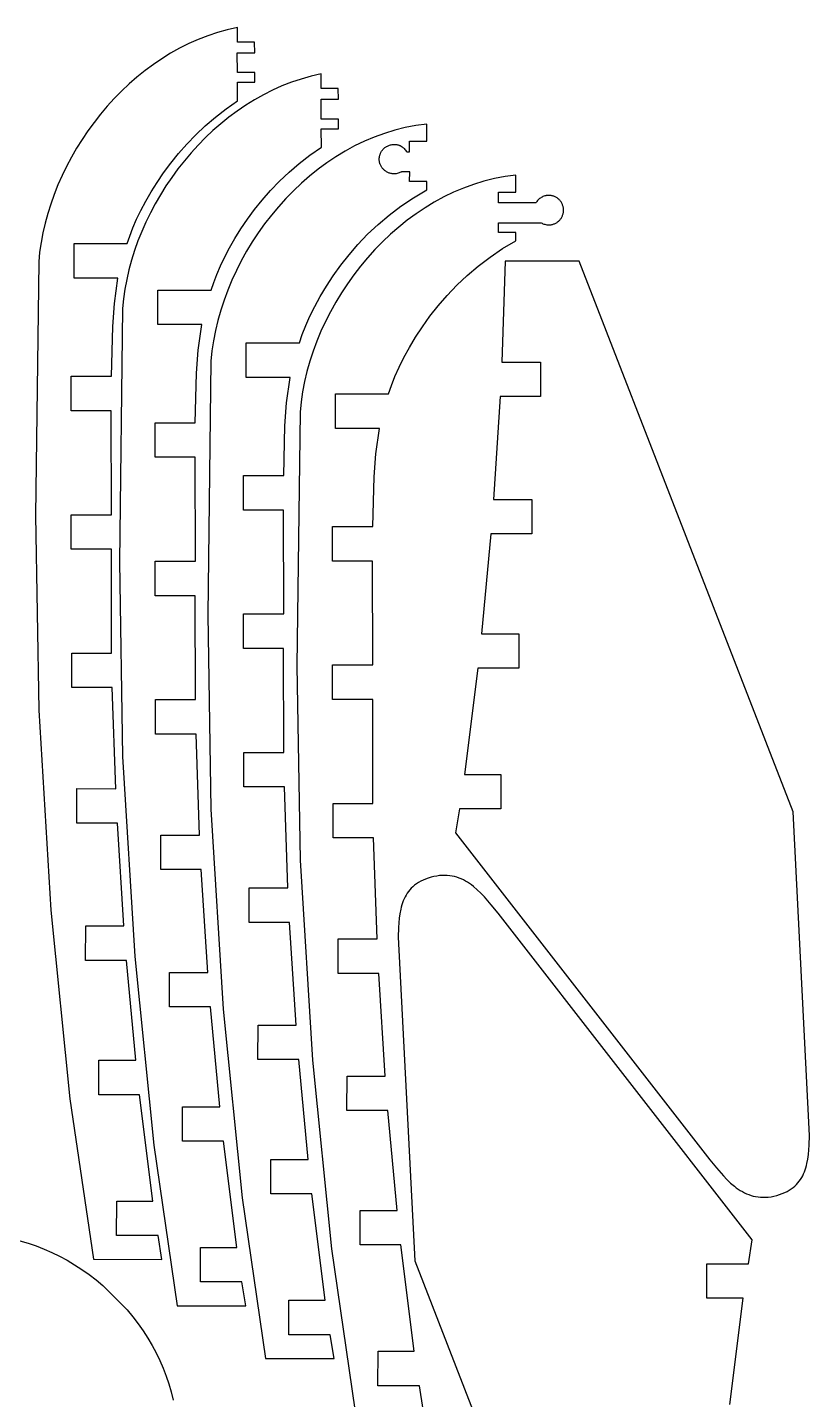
# Model space of a CAD drawing. Header units: inches. Extents: x 4.4 to 20.2, y -3 to 14.
# Drawn here: x 14.87 to 20.23, y 4.59 to 14 of the extents above; entities that cross this region are included whole.
import ezdxf

# ---------------------------------------------------------------- set-up
doc = ezdxf.new("R2010")
doc.units = ezdxf.units.IN
doc.header["$MEASUREMENT"] = 0
doc.layers.get('0').update_dxf_attribs({"color": 134})

msp = doc.modelspace()

# ---------------------------------------------------------------- linework, layer by layer
at = {"color": 33}
for points in [[(16.3061, 13.825), (16.4253, 13.8248), (16.4242, 13.8983), (16.3072, 13.8983), (16.3063, 13.9982), (16.2374, 13.9826), (16.1696, 13.9636), (16.1029, 13.9413), (16.0375, 13.9158), (15.9733, 13.8871), (15.9104, 13.8555), (15.8489, 13.8211), (15.7889, 13.7839), (15.7303, 13.7442), (15.6734, 13.7019), (15.6181, 13.6573), (15.5644, 13.6105), (15.5126, 13.5615), (15.4625, 13.5106), (15.4144, 13.4578), (15.3682, 13.4032), (15.324, 13.347), (15.2818, 13.2893), (15.2418, 13.2302), (15.204, 13.1698), (15.1685, 13.1083), (15.1352, 13.0458), (15.1044, 12.9823), (15.076, 12.9181), (15.05, 12.8532), (15.0267, 12.7878), (15.006, 12.7219), (14.988, 12.6558), (14.9727, 12.5895), (14.9602, 12.5231), (14.9506, 12.4569), (14.944, 12.3908), (14.9226, 10.6526), (14.9443, 9.3184), (15.0284, 7.9472), (15.1587, 6.654), (15.3194, 5.5537), (15.7888, 5.5524), (15.7627, 5.7166), (15.4779, 5.7166), (15.4788, 5.9529), (15.7277, 5.9529), (15.6358, 6.6812), (15.3559, 6.6812), (15.3559, 6.9174), (15.6104, 6.9174), (15.5471, 7.6025), (15.2653, 7.6025), (15.267, 7.8387), (15.5287, 7.8387), (15.4838, 8.5434), (15.2063, 8.5434), (15.2063, 8.7797), (15.4721, 8.7796), (15.4481, 9.4726), (15.1708, 9.4726), (15.1708, 9.7088), (15.4436, 9.7088), (15.4429, 10.4214), (15.1669, 10.4214), (15.1669, 10.6576), (15.444, 10.6576), (15.4418, 11.3702), (15.1669, 11.3702), (15.1669, 11.6064), (15.4434, 11.6064), (15.4517, 11.9477), (15.4633, 12.1053), (15.4878, 12.2797), (15.1866, 12.2797), (15.1866, 12.5159), (15.5516, 12.5159), (15.5692, 12.5684), (15.5906, 12.6241), (15.6158, 12.6827), (15.6449, 12.7437), (15.678, 12.8066), (15.7149, 12.8709), (15.7559, 12.9363), (15.8008, 13.0022), (15.8497, 13.0682), (15.9028, 13.1339), (15.9598, 13.1988), (16.0211, 13.2624), (16.0864, 13.3243), (16.1559, 13.384), (16.2297, 13.4411), (16.3076, 13.4952), (16.3072, 13.6227), (16.4253, 13.6227), (16.4256, 13.6886), (16.3072, 13.6887), (16.3061, 13.825)], [(16.8809, 13.5061), (17.0001, 13.5059), (16.9989, 13.5794), (16.882, 13.5794), (16.8811, 13.6793), (16.8122, 13.6637), (16.7444, 13.6447), (16.6777, 13.6224), (16.6122, 13.5969), (16.5481, 13.5682), (16.4852, 13.5366), (16.4237, 13.5022), (16.3637, 13.465), (16.3051, 13.4253), (16.2482, 13.383), (16.1929, 13.3384), (16.1392, 13.2916), (16.0874, 13.2426), (16.0373, 13.1917), (15.9892, 13.1389), (15.943, 13.0843), (15.8988, 13.0281), (15.8566, 12.9704), (15.8166, 12.9113), (15.7788, 12.8509), (15.7433, 12.7894), (15.71, 12.7269), (15.6792, 12.6634), (15.6507, 12.5992), (15.6248, 12.5343), (15.6015, 12.4689), (15.5808, 12.4031), (15.5627, 12.3369), (15.5475, 12.2706), (15.535, 12.2043), (15.5254, 12.138), (15.5188, 12.0719), (15.4974, 10.3337), (15.5191, 8.9995), (15.6032, 7.6283), (15.7336, 6.3351), (15.8942, 5.2348), (16.3636, 5.2335), (16.3375, 5.3977), (16.0527, 5.3977), (16.0536, 5.634), (16.3025, 5.634), (16.2106, 6.3623), (15.9307, 6.3623), (15.9307, 6.5985), (16.1852, 6.5985), (16.1219, 7.2836), (15.8401, 7.2836), (15.8419, 7.5198), (16.1035, 7.5198), (16.0586, 8.2245), (15.7811, 8.2245), (15.7811, 8.4607), (16.0469, 8.4607), (16.0229, 9.1537), (15.7457, 9.1537), (15.7457, 9.3899), (16.0184, 9.3899), (16.0177, 10.1025), (15.7417, 10.1025), (15.7417, 10.3387), (16.0188, 10.3387), (16.0166, 11.0513), (15.7417, 11.0513), (15.7417, 11.2875), (16.0182, 11.2875), (16.0265, 11.6288), (16.0381, 11.7864), (16.0626, 11.9607), (15.7614, 11.9607), (15.7614, 12.197), (16.1265, 12.197), (16.144, 12.2495), (16.1654, 12.3052), (16.1906, 12.3638), (16.2198, 12.4248), (16.2528, 12.4877), (16.2897, 12.552), (16.3307, 12.6174), (16.3756, 12.6833), (16.4246, 12.7493), (16.4776, 12.815), (16.5347, 12.8799), (16.5959, 12.9435), (16.6612, 13.0054), (16.7307, 13.0651), (16.8045, 13.1222), (16.8824, 13.1763), (16.882, 13.3038), (17.0001, 13.3038), (17.0005, 13.3697), (16.882, 13.3698), (16.8809, 13.5061)], [(17.4324, 13.0086), (17.4299, 13.0071), (17.4273, 13.0057), (17.4215, 13.003), (17.4152, 13.0006), (17.4085, 12.9984), (17.4016, 12.9967), (17.3945, 12.9953), (17.391, 12.9949), (17.3876, 12.9945), (17.3841, 12.9944), (17.3808, 12.9943), (17.3748, 12.9947), (17.369, 12.9953), (17.3633, 12.9962), (17.3579, 12.9973), (17.3525, 12.9987), (17.3474, 13.0003), (17.3424, 13.0022), (17.3376, 13.0043), (17.333, 13.0066), (17.3285, 13.0091), (17.3242, 13.0118), (17.3201, 13.0147), (17.3162, 13.0177), (17.3125, 13.0209), (17.3089, 13.0243), (17.3056, 13.0278), (17.3024, 13.0314), (17.2994, 13.0352), (17.2967, 13.0391), (17.2941, 13.0431), (17.2917, 13.0471), (17.2896, 13.0513), (17.2876, 13.0555), (17.2858, 13.0598), (17.2843, 13.0642), (17.283, 13.0686), (17.2819, 13.073), (17.281, 13.0774), (17.2803, 13.0819), (17.2798, 13.0864), (17.2796, 13.0909), (17.2796, 13.0953), (17.2797, 13.0993), (17.28, 13.1034), (17.2805, 13.1075), (17.2812, 13.1116), (17.282, 13.1158), (17.2831, 13.12), (17.2843, 13.1242), (17.2857, 13.1284), (17.2873, 13.1325), (17.289, 13.1367), (17.291, 13.1408), (17.2932, 13.1449), (17.2955, 13.1489), (17.2981, 13.1528), (17.3009, 13.1566), (17.3038, 13.1603), (17.307, 13.1639), (17.3104, 13.1674), (17.3139, 13.1708), (17.3177, 13.174), (17.3218, 13.177), (17.326, 13.1799), (17.3304, 13.1826), (17.3351, 13.1851), (17.34, 13.1874), (17.3451, 13.1894), (17.3504, 13.1913), (17.356, 13.1928), (17.3618, 13.1942), (17.3678, 13.1952), (17.3741, 13.196), (17.3806, 13.1965), (17.3874, 13.1963), (17.3941, 13.1957), (17.4006, 13.1947), (17.4038, 13.194), (17.407, 13.1933), (17.4101, 13.1924), (17.4131, 13.1915), (17.4161, 13.1904), (17.4191, 13.1892), (17.422, 13.188), (17.4249, 13.1866), (17.4277, 13.1851), (17.4305, 13.1835), (17.436, 13.1801), (17.4412, 13.1762), (17.4463, 13.1719), (17.4512, 13.1672), (17.456, 13.1621), (17.4605, 13.1566), (17.4649, 13.1507), (17.4691, 13.1444), (17.4872, 13.1447), (17.4872, 13.2181), (17.6053, 13.2181), (17.6052, 13.336), (17.531, 13.3259), (17.4578, 13.3118), (17.3859, 13.2937), (17.3151, 13.2719), (17.2456, 13.2465), (17.1776, 13.2177), (17.1109, 13.1855), (17.0458, 13.1501), (16.9822, 13.1116), (16.9203, 13.0702), (16.8602, 13.0261), (16.8018, 12.9794), (16.7454, 12.9301), (16.6908, 12.8785), (16.6383, 12.8247), (16.5879, 12.7689), (16.5397, 12.7111), (16.4937, 12.6516), (16.45, 12.5904), (16.4087, 12.5277), (16.3698, 12.4637), (16.3335, 12.3985), (16.2997, 12.3321), (16.2687, 12.2649), (16.2404, 12.1969), (16.2149, 12.1282), (16.1923, 12.059), (16.1726, 11.9895), (16.156, 11.9197), (16.1425, 11.8499), (16.1322, 11.7801), (16.1251, 11.7105), (16.1037, 9.9724), (16.1254, 8.6381), (16.2095, 7.267), (16.3398, 5.9738), (16.5005, 4.8735), (16.9699, 4.8722), (16.9438, 5.0364), (16.659, 5.0364), (16.6599, 5.2727), (16.9088, 5.2727), (16.8169, 6.001), (16.537, 6.001), (16.537, 6.2372), (16.7915, 6.2372), (16.7282, 6.9223), (16.4464, 6.9223), (16.4482, 7.1585), (16.7098, 7.1585), (16.6649, 7.8632), (16.3874, 7.8632), (16.3874, 8.0994), (16.6532, 8.0994), (16.6292, 8.7923), (16.3519, 8.7923), (16.3519, 9.0286), (16.6247, 9.0286), (16.624, 9.7412), (16.348, 9.7412), (16.348, 9.9774), (16.6251, 9.9774), (16.6229, 10.69), (16.348, 10.69), (16.348, 10.9262), (16.6245, 10.9262), (16.6328, 11.2675), (16.6444, 11.4251), (16.6689, 11.5994), (16.3677, 11.5994), (16.3677, 11.8356), (16.7327, 11.8357), (16.752, 11.8929), (16.7758, 11.954), (16.8042, 12.0183), (16.8372, 12.0853), (16.8748, 12.1544), (16.917, 12.2249), (16.964, 12.2964), (17.0158, 12.3683), (17.0723, 12.4398), (17.1336, 12.5106), (17.1999, 12.5799), (17.271, 12.6472), (17.347, 12.7119), (17.428, 12.7734), (17.5141, 12.8312), (17.6052, 12.8847), (17.6051, 12.9425), (17.4872, 12.9425), (17.4883, 13.0085), (17.4324, 13.0086)], [(18.144, 12.3966), (18.1199, 11.7037), (18.3857, 11.7037), (18.3858, 11.4675), (18.1083, 11.4675), (18.0633, 10.7627), (18.325, 10.7628), (18.3267, 10.5265), (18.0449, 10.5265), (17.9816, 9.8415), (18.2361, 9.8415), (18.2362, 9.6053), (17.9562, 9.6053), (17.8643, 8.8769), (18.1141, 8.8769), (18.1141, 8.6407), (17.8293, 8.6407), (17.8032, 8.4765), (19.5461, 6.2362), (19.5923, 6.1796), (19.6397, 6.1254), (19.664, 6.1), (19.6891, 6.0762), (19.715, 6.0542), (19.7282, 6.044), (19.7417, 6.0344), (19.7555, 6.0254), (19.7696, 6.0171), (19.7839, 6.0094), (19.7986, 6.0025), (19.8136, 5.9964), (19.829, 5.9911), (19.8447, 5.9866), (19.8608, 5.983), (19.8773, 5.9804), (19.8942, 5.9787), (19.9115, 5.9781), (19.9293, 5.9784), (19.9476, 5.9799), (19.9663, 5.9825), (19.9856, 5.9862), (20.0053, 5.9912), (20.0247, 5.9971), (20.043, 6.0036), (20.06, 6.0108), (20.076, 6.0187), (20.091, 6.0271), (20.1049, 6.0361), (20.1178, 6.0456), (20.1297, 6.0557), (20.1408, 6.0662), (20.151, 6.0773), (20.1603, 6.0889), (20.1688, 6.1008), (20.1766, 6.1132), (20.1837, 6.1261), (20.1901, 6.1393), (20.1958, 6.1528), (20.2009, 6.1667), (20.2055, 6.1809), (20.2095, 6.1955), (20.213, 6.2103), (20.2187, 6.2406), (20.2229, 6.2718), (20.228, 6.336), (20.2306, 6.4017), (20.1171, 8.62), (18.6509, 12.3956), (18.144, 12.3966)]]:
    msp.add_lwpolyline(points, close=True, dxfattribs=at)
for points in [[(17.5812, 4.5226), (17.555, 4.6868), (17.2703, 4.6868), (17.2711, 4.923), (17.52, 4.923), (17.4282, 5.6514), (17.1482, 5.6514), (17.1482, 5.8876), (17.4027, 5.8876), (17.3395, 6.5727), (17.0577, 6.5727), (17.0594, 6.8089), (17.321, 6.8089), (17.2761, 7.5136), (16.9986, 7.5136), (16.9986, 7.7498), (17.2644, 7.7498), (17.2404, 8.4427), (16.9632, 8.4427), (16.9632, 8.679), (17.2359, 8.679), (17.2352, 9.3916), (16.9593, 9.3916), (16.9593, 9.6278), (17.2363, 9.6278), (17.2341, 10.3404), (16.9593, 10.3404), (16.9593, 10.5766), (17.2357, 10.5766), (17.244, 10.9179), (17.2557, 11.0755), (17.2802, 11.2498), (16.9789, 11.2498), (16.9789, 11.486), (17.344, 11.486), (17.3633, 11.5433), (17.3871, 11.6044), (17.4155, 11.6687), (17.4484, 11.7357), (17.486, 11.8048), (17.5283, 11.8753), (17.5753, 11.9468), (17.627, 12.0186), (17.6835, 12.0902), (17.7449, 12.1609), (17.8111, 12.2303), (17.8822, 12.2976), (17.9583, 12.3623), (18.0393, 12.4238), (18.1253, 12.4816), (18.2164, 12.5351), (18.2163, 12.5929), (18.0984, 12.5929), (18.0984, 12.6588), (18.2162, 12.6587), (18.3906, 12.6589), (18.3964, 12.6557), (18.4024, 12.6529), (18.4086, 12.6505), (18.415, 12.6485), (18.4216, 12.6468), (18.4283, 12.6457), (18.4352, 12.645), (18.4422, 12.6447), (18.4474, 12.6448), (18.4525, 12.6452), (18.4576, 12.6459), (18.4626, 12.6468), (18.4675, 12.6479), (18.4722, 12.6492), (18.4769, 12.6508), (18.4815, 12.6526), (18.486, 12.6547), (18.4904, 12.6569), (18.4946, 12.6593), (18.4987, 12.6619), (18.5027, 12.6648), (18.5065, 12.6678), (18.5102, 12.6709), (18.5137, 12.6743), (18.517, 12.6778), (18.5202, 12.6815), (18.5232, 12.6853), (18.5261, 12.6892), (18.5287, 12.6933), (18.5311, 12.6976), (18.5334, 12.7019), (18.5354, 12.7064), (18.5372, 12.711), (18.5388, 12.7157), (18.5402, 12.7205), (18.5413, 12.7254), (18.5422, 12.7303), (18.5428, 12.7354), (18.5432, 12.7405), (18.5434, 12.7457), (18.5432, 12.7509), (18.5429, 12.756), (18.5422, 12.7611), (18.5413, 12.7661), (18.5402, 12.771), (18.5389, 12.7758), (18.5373, 12.7805), (18.5355, 12.785), (18.5334, 12.7895), (18.5312, 12.7939), (18.5288, 12.7981), (18.5261, 12.8022), (18.5233, 12.8062), (18.5203, 12.81), (18.5172, 12.8137), (18.5138, 12.8172), (18.5103, 12.8206), (18.5066, 12.8237), (18.5028, 12.8267), (18.4989, 12.8296), (18.4948, 12.8322), (18.4905, 12.8346), (18.4862, 12.8369), (18.4817, 12.8389), (18.4771, 12.8407), (18.4724, 12.8423), (18.4676, 12.8437), (18.4627, 12.8448), (18.4578, 12.8457), (18.4527, 12.8464), (18.4476, 12.8468), (18.4424, 12.8469), (18.4388, 12.8468), (18.4353, 12.8467), (18.4318, 12.8464), (18.4284, 12.8459), (18.4249, 12.8454), (18.4216, 12.8448), (18.4182, 12.844), (18.4149, 12.8431), (18.4084, 12.8411), (18.4022, 12.8386), (18.3961, 12.8357), (18.3903, 12.8325), (18.3847, 12.8289), (18.3794, 12.8249), (18.3744, 12.8206), (18.3696, 12.816), (18.3652, 12.8111), (18.361, 12.8059), (18.3573, 12.8005), (18.3538, 12.7948), (18.2165, 12.795), (18.0984, 12.7951), (18.0984, 12.8684), (18.2165, 12.8684), (18.2164, 12.9864), (18.1422, 12.9763), (18.0691, 12.9622), (17.9971, 12.9441), (17.9263, 12.9223), (17.8569, 12.8969), (17.7888, 12.8681), (17.7221, 12.8359), (17.657, 12.8005), (17.5935, 12.762), (17.5316, 12.7206), (17.4714, 12.6765), (17.4131, 12.6297), (17.3566, 12.5805), (17.3021, 12.5289), (17.2496, 12.4751), (17.1992, 12.4193), (17.1509, 12.3615), (17.1049, 12.302), (17.0612, 12.2408), (17.0199, 12.1781), (16.981, 12.1141), (16.9447, 12.0488), (16.911, 11.9825), (16.8799, 11.9153), (16.8516, 11.8473), (16.8261, 11.7786), (16.8035, 11.7094), (16.7838, 11.6399), (16.7672, 11.5701), (16.7537, 11.5003), (16.7434, 11.4305), (16.7363, 11.3609), (16.715, 9.6228), (16.7367, 8.2885), (16.8207, 6.9174), (16.9511, 5.6242), (17.1118, 4.5238)], [(19.6839, 4.558), (19.7758, 5.2864), (19.526, 5.2864), (19.526, 5.5226), (19.8108, 5.5226), (19.8369, 5.6868), (18.0941, 7.9271), (18.0478, 7.9837), (18.0005, 8.0379), (17.9761, 8.0633), (17.9511, 8.0871), (17.9252, 8.1091), (17.9119, 8.1193), (17.8984, 8.1289), (17.8846, 8.1379), (17.8706, 8.1462), (17.8562, 8.1539), (17.8415, 8.1608), (17.8265, 8.1669), (17.8112, 8.1722), (17.7955, 8.1767), (17.7794, 8.1802), (17.7629, 8.1829), (17.7459, 8.1846), (17.7286, 8.1852), (17.7108, 8.1848), (17.6926, 8.1834), (17.6738, 8.1808), (17.6546, 8.177), (17.6348, 8.1721), (17.6154, 8.1662), (17.5972, 8.1596), (17.5801, 8.1524), (17.5641, 8.1446), (17.5492, 8.1362), (17.5353, 8.1272), (17.5224, 8.1177), (17.5104, 8.1076), (17.4994, 8.097), (17.4892, 8.086), (17.4798, 8.0744), (17.4713, 8.0624), (17.4635, 8.05), (17.4565, 8.0372), (17.4501, 8.024), (17.4444, 8.0105), (17.4392, 7.9966), (17.4347, 7.9823), (17.4307, 7.9678), (17.4271, 7.953), (17.4214, 7.9227), (17.4172, 7.8915), (17.4122, 7.8272), (17.4095, 7.7616), (17.523, 5.5433), (18.9893, 1.7677)], [(14.8157, 5.6808), (14.8713, 5.6641), (14.9263, 5.645), (14.9808, 5.6237), (15.0345, 5.6002), (15.0874, 5.5744), (15.1395, 5.5464), (15.1906, 5.5162), (15.2408, 5.4838), (15.2899, 5.4492), (15.3378, 5.4125), (15.3845, 5.3735), (15.5513, 5.2063), (15.5513, 5.2063), (15.59, 5.1595), (15.6264, 5.1118), (15.6605, 5.0631), (15.6924, 5.0135), (15.722, 4.963), (15.7493, 4.9117), (15.7744, 4.8596), (15.7973, 4.8067), (15.8179, 4.7532), (15.8363, 4.699), (15.8524, 4.6441), (15.8663, 4.5887)]]:
    msp.add_lwpolyline(points, dxfattribs=at)

doc.saveas('drawing.dxf')
